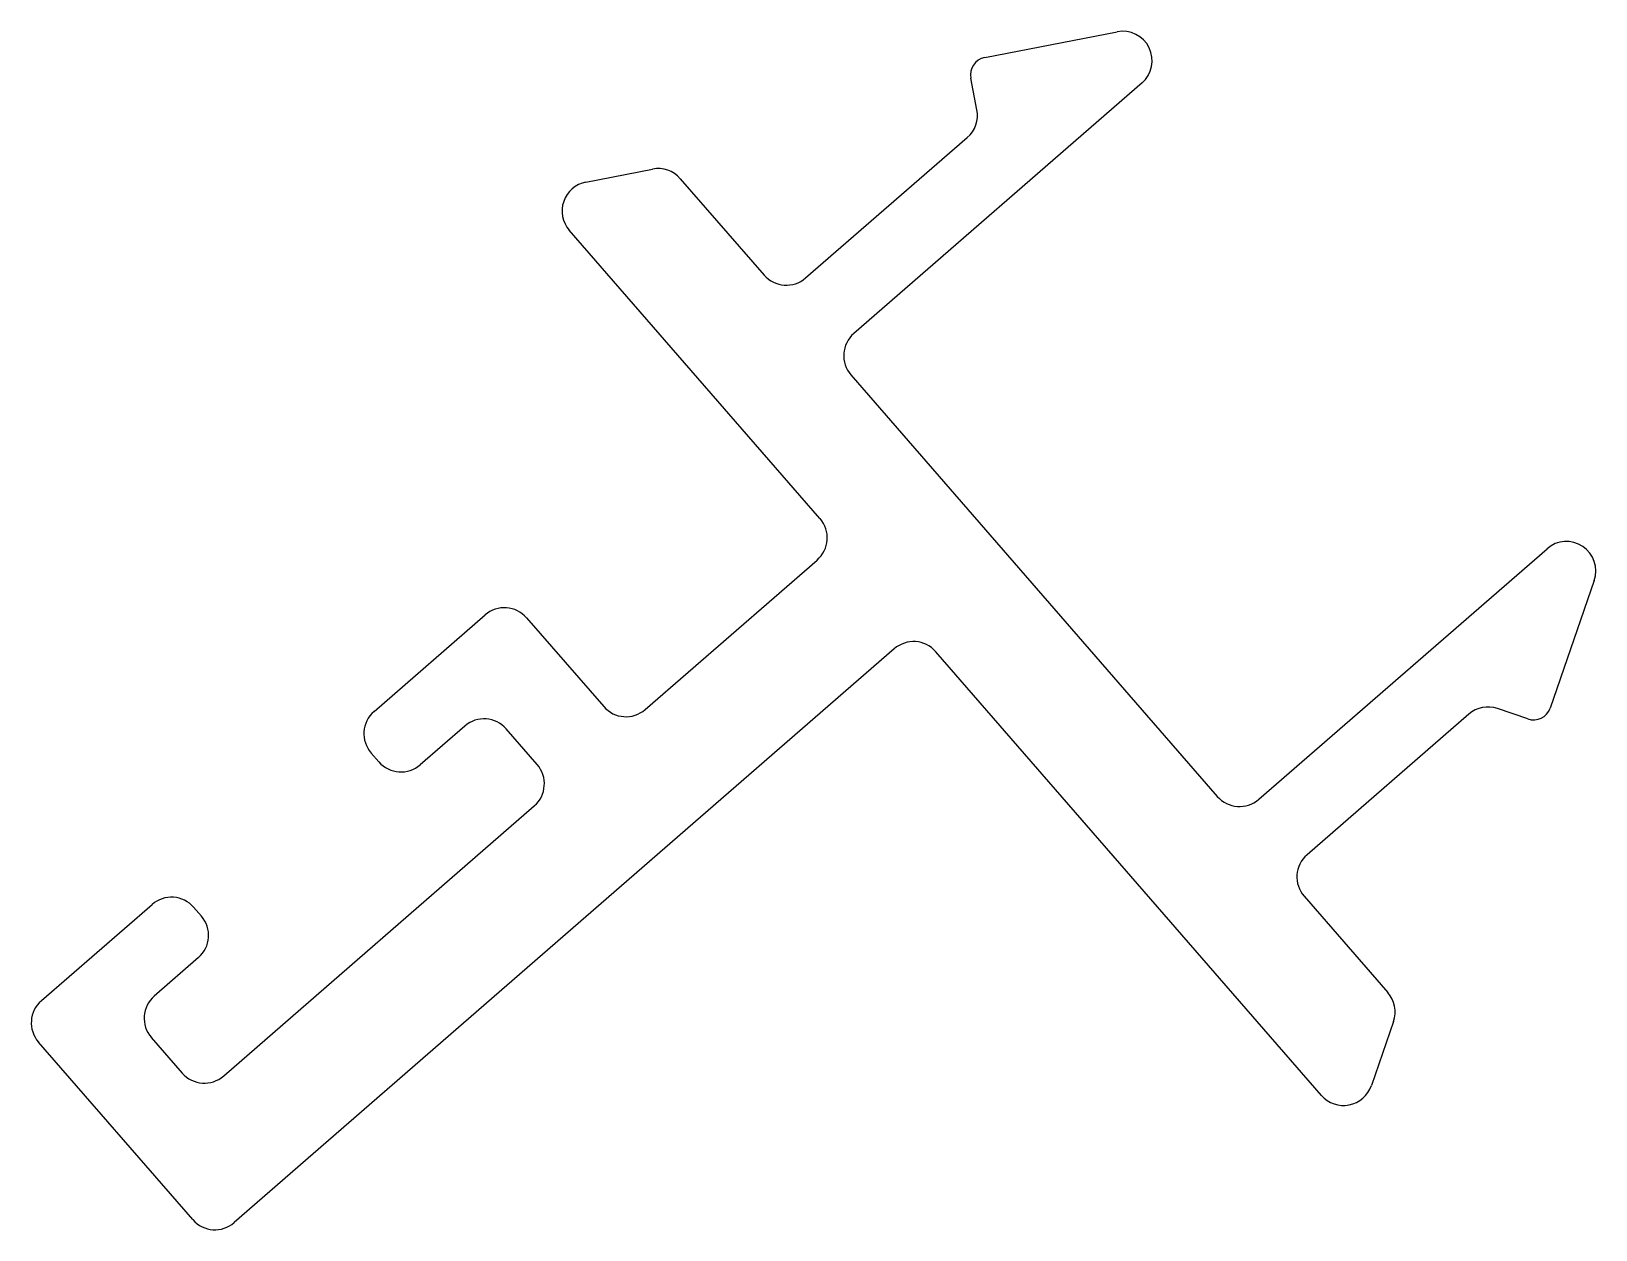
# Model space of a CAD drawing. Extents: x -12.6 to 14, y 2.4 to 22.8.
import ezdxf

# ---------------------------------------------------------------- set-up
doc = ezdxf.new("R2010")
doc.units = 0
doc.layers.add('PROFILE', color=1, linetype='CONTINUOUS')

msp = doc.modelspace()

# ---------------------------------------------------------------- linework, layer by layer
at = {"layer": 'PROFILE', "color": 7}
for p, q in [((3.573, 22.309), (5.826, 22.747)), ((6.249, 21.879), (1.346, 17.616)), ((3.439, 21.422), (3.335, 21.957)), ((0.526, 18.56), (3.276, 20.951)), ((-3.211, 20.191), (-2.078, 20.412)), ((-1.605, 20.249), (-0.18, 18.609)), ((0.771, 14.467), (-3.493, 19.372)), ((1.297, 16.911), (7.529, 9.741)), ((8.234, 9.692), (13.138, 13.954)), ((-2.203, 11.219), (0.722, 13.761)), ((13.938, 13.414), (13.191, 11.244)), ((-6.815, 11.185), (-4.926, 12.827)), ((-4.22, 12.778), (-2.908, 11.268)), ((2.034, 12.252), (-9.192, 2.493)), ((9.3, 4.656), (2.739, 12.203)), ((12.81, 11.058), (12.296, 11.235)), ((-5.27, 10.937), (-6.028, 10.279)), ((11.805, 11.14), (9.055, 8.749)), ((-4.04, 10.284), (-4.565, 10.888)), ((-6.733, 10.328), (-6.864, 10.479)), ((-9.372, 4.987), (-4.089, 9.579)), ((9.005, 8.043), (10.431, 6.403)), ((-12.473, 6.267), (-10.588, 7.905)), ((-9.883, 7.855), (-9.752, 7.704)), ((-9.801, 6.999), (-10.553, 6.345)), ((10.526, 5.913), (10.15, 4.821)), ((-10.603, 5.64), (-10.078, 5.036)), ((-9.898, 2.542), (-12.522, 5.561))]:
    msp.add_line(p, q, dxfattribs=at)
for centre, radius, start, end in [((5.921, 22.256), 0.5, 311, 101), ((3.63, 22.014), 0.3, 101, 191), ((2.962, 21.323), 0.488, 310.1666, 11.6091), ((-1.982, 19.921), 0.5, 41, 101), ((-3.116, 19.7), 0.5, 100.9998, 221.0004), ((0.198, 18.937), 0.5, 221, 311), ((1.674, 17.239), 0.5, 131, 221), ((0.394, 14.139), 0.5, 311, 41), ((13.466, 13.577), 0.5, 341, 131), ((-4.597, 12.45), 0.5, 41, 131), ((2.362, 11.875), 0.5, 41, 131), ((-6.487, 10.807), 0.5, 131, 221), ((-2.531, 11.597), 0.5, 221, 311), ((12.133, 10.762), 0.5, 71, 131), ((12.908, 11.342), 0.3, 251, 341), ((-4.942, 10.56), 0.5, 41, 131), ((-6.356, 10.657), 0.5, 221, 311), ((-4.417, 9.956), 0.5, 311, 41), ((7.906, 10.069), 0.5, 221, 311), ((9.383, 8.371), 0.5, 131, 221), ((-10.26, 7.527), 0.5, 41, 131.0006), ((-10.129, 7.376), 0.5, 311, 41), ((10.053, 6.075), 0.5, 341, 41), ((-12.145, 5.889), 0.5, 131.0006, 221), ((-10.225, 5.968), 0.5, 131, 221), ((-9.7, 5.364), 0.5, 221, 311), ((9.677, 4.984), 0.5, 221, 341), ((-9.52, 2.87), 0.5, 221, 311)]:
    msp.add_arc(centre, radius, start, end, dxfattribs=at)

doc.saveas('drawing.dxf')
